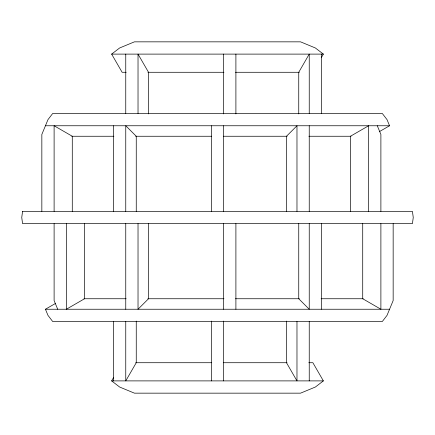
<?xml version="1.0" encoding="UTF-8"?>
<svg xmlns="http://www.w3.org/2000/svg" width="435" height="435" viewBox="0 0 435 435"><rect width="100%" height="100%" fill="white"/><g stroke="black" fill="none" stroke-linecap="round" stroke-linejoin="round"><path stroke-width="0.65" d="M308.806 362.719L312.879 362.719L323.368 380.891L315.375 387.025L300.563 393.158L134.437 393.158L119.625 387.025L111.632 380.891L113.66 377.373M321.34 57.627L323.368 54.109L315.375 47.975L300.563 41.842L134.437 41.842L119.625 47.975L111.632 54.109L122.121 72.281L126.194 72.281M393.158 223.633L393.158 300.563L387.025 315.375L382.316 321.508L52.684 321.508L47.975 315.375L45.436 309.241L55.403 303.489M379.597 131.511L389.564 125.758L387.025 119.625L382.316 113.491L52.684 113.491L47.975 119.625L41.842 134.437L41.842 211.367M111.632 54.109L323.368 54.109M147.916 72.281L223.949 72.281M235.487 72.281L299.302 72.281M45.436 125.758L389.564 125.758M71.759 136.253L113.883 136.253M135.628 136.253L211.725 136.253M223.275 136.253L287.144 136.253M308.883 136.253L351.012 136.253M83.988 298.747L126.117 298.747M147.856 298.747L223.954 298.747M235.504 298.747L299.372 298.747M321.117 298.747L363.241 298.747M45.436 309.241L389.564 309.241M135.698 362.719L211.731 362.719M223.269 362.719L287.084 362.719M111.632 380.891L323.368 380.891M377.297 125.758L380.891 134.437L380.891 211.367M57.703 309.241L54.109 300.563L54.109 223.633M380.891 223.633L380.891 309.241L362.719 298.747L362.719 223.633M368.624 211.367L368.624 125.758L350.452 136.253L350.452 211.367M321.508 54.109L321.508 113.491M321.508 223.633L321.508 309.241M309.241 113.491L309.241 54.109L298.747 72.281L298.747 113.91M309.241 125.758L309.241 211.367M309.241 223.633L309.241 309.241L298.747 298.747L298.747 223.633M309.241 321.508L309.241 380.891M296.974 211.367L296.974 125.758L286.48 136.253L286.48 211.367M296.974 321.508L296.974 380.891L286.48 362.719L286.48 321.09M235.9 54.109L235.9 113.91M235.9 223.633L235.9 309.241M223.633 54.109L223.633 113.91M223.633 125.758L223.633 211.367M223.633 223.633L223.633 309.241M223.633 321.09L223.633 380.891M211.367 125.758L211.367 211.367M211.367 321.09L211.367 380.891M148.52 113.91L148.52 72.281L138.025 54.109L138.025 113.491M148.52 223.633L148.52 298.747L138.025 309.241L138.025 223.633M136.253 211.367L136.253 136.253L125.758 125.758L125.758 211.367M136.253 321.09L136.253 362.719L125.758 380.891L125.758 321.508M125.758 54.109L125.758 113.491M125.758 223.633L125.758 309.241M113.491 125.758L113.491 211.367M113.491 321.508L113.491 380.891M84.548 223.633L84.548 298.747L66.376 309.241L66.376 223.633M72.281 211.367L72.281 136.253L54.109 125.758L54.109 211.367M22.56 211.367L21.75 217.5L22.56 223.633L412.44 223.633L413.25 217.5L412.44 211.367L22.56 211.367"/></g></svg>
